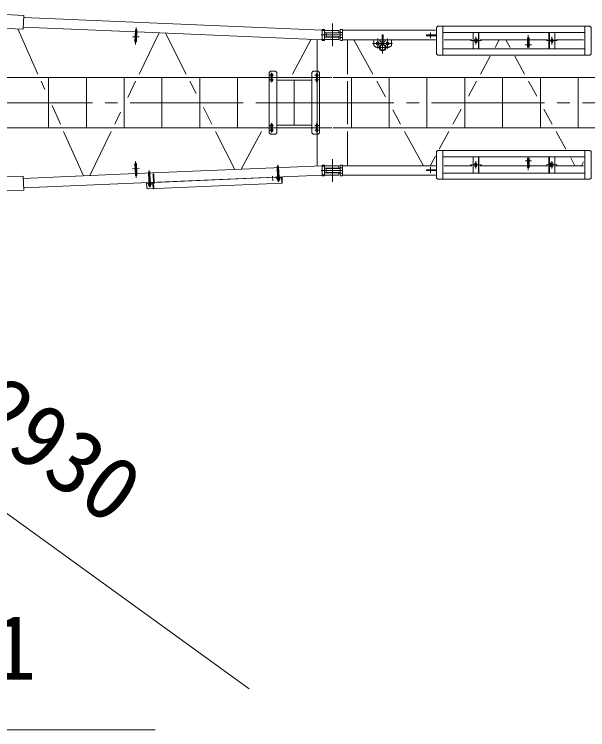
# Model space of a CAD drawing. Units: millimetres, scale not verified. Extents: x -32409 to 32443, y -43405 to 44769.
# Drawn here: x -16736 to -12171, y 29835 to 35534 of the extents above; entities that cross this region are included whole.
import ezdxf
from ezdxf.enums import TextEntityAlignment as Align

# ---------------------------------------------------------------- set-up
doc = ezdxf.new("R2010")
doc.units = ezdxf.units.MM
doc.header["$LTSCALE"] = 100
doc.linetypes.add('CHAIN2', pattern=[12, 9, -1, 1, -1])
doc.linetypes.add('USER3', pattern=[9, 6, -0.75, 1.5, -0.75])
for name, color, linetype, lineweight in [('0-1_10 常用実線', 3, 'Continuous', 18), ('0-3_12 常用一点鎖線', 3, 'CHAIN2', 18), ('0-5_05 寸法', 7, 'Continuous', 18)]:
    doc.layers.add(name, color=color, linetype=linetype, lineweight=lineweight)
doc.styles.add('ＭＳ ゴシック', font='')
doc.styles.get('ＭＳ ゴシック').set_extended_font_data('MS Gothic')

msp = doc.modelspace()

# ---------------------------------------------------------------- linework, layer by layer
at = {"layer": '0-1_10 常用実線'}
for p, q in [((-14284.5, 35408.1), (-16662, 35508.8)), ((-16708.4, 35417.6), (-16547.7, 35058.5)), ((-16665.2, 35432.6), (-15772, 35394.8)), ((-15760, 35394.3), (-14284.5, 35331.8)), ((-14284.5, 35405.4), (-14266.5, 35405.4)), ((-14266.5, 35328.4), (-14266.5, 35411.4)), ((-14155.5, 35406.4), (-14264.5, 35406.4)), ((-14140.5, 35328.4), (-14140.5, 35411.4)), ((-14122.5, 35408.1), (-13383.5, 35408.1)), ((-13323.5, 35439.9), (-12193.5, 35439.9)), ((-15742.1, 35058.5), (-15582.7, 35386.7)), ((-15532.7, 35384.6), (-15366.7, 35058.5)), ((-14372.1, 35335.5), (-14521.4, 35058.5)), ((-14284.5, 35334.4), (-14266.5, 35334.4)), ((-14122.5, 35390.4), (-14140.5, 35390.4)), ((-14122.5, 35349.4), (-14140.5, 35349.4)), ((-13423.5, 35389.9), (-13423.5, 35343.9)), ((-13323.5, 35389.9), (-12193.5, 35389.9)), ((-13083.6, 35389.9), (-13083.6, 35259.9)), ((-13060.3, 35354.9), (-13060.3, 35294.9)), ((-13041.2, 35389.9), (-13041.2, 35259.9)), ((-13036.9, 35389.9), (-13036.9, 35259.9)), ((-12480.1, 35389.9), (-12480.1, 35259.9)), ((-12475.8, 35389.9), (-12475.8, 35259.9)), ((-12456.7, 35354.9), (-12456.7, 35294.9)), ((-12433.4, 35389.9), (-12433.4, 35259.9)), ((-14323.5, 35058.5), (-14323.5, 35333.4)), ((-14284.5, 35326.4), (-14268.5, 35326.4)), ((-14155.5, 35333.4), (-14264.5, 35333.4)), ((-14122.5, 35326.4), (-14138.5, 35326.4)), ((-14122.5, 35331.8), (-13806.5, 35331.8)), ((-14083.5, 35058.5), (-14083.5, 35331.8)), ((-14032.4, 35331.8), (-13881.2, 35058.5)), ((-13800.5, 35331.8), (-13383.5, 35331.8)), ((-13313.5, 35331.8), (-13093.6, 35331.8)), ((-13103.6, 35324.9), (-13016.9, 35324.9)), ((-13026.9, 35331.8), (-12490.1, 35331.8)), ((-12908.4, 35269.9), (-12874.4, 35331.8)), ((-12822.6, 35331.8), (-12788.7, 35269.9)), ((-12413.4, 35324.9), (-12500.1, 35324.9)), ((-12423.4, 35331.8), (-12203.5, 35331.8)), ((-13323.5, 35259.9), (-12193.5, 35259.9)), ((-13323.5, 35209.9), (-12193.5, 35209.9)), ((-13024.4, 35058.5), (-12946.8, 35199.9)), ((-12750.2, 35199.9), (-12672.7, 35058.5)), ((-14672, 35048.9), (-14702, 35048.9)), ((-14693, 35041.4), (-14693, 35056.4)), ((-14687, 35067.5), (-14687, 35030.4)), ((-14681, 35041.4), (-14681, 35056.4)), ((-14342, 35048.9), (-14312, 35048.9)), ((-14333, 35041.4), (-14333, 35056.4)), ((-14327, 35067.5), (-14327, 35030.4)), ((-14321, 35041.4), (-14321, 35056.4)), ((-19318.5, 35029.9), (-14208.5, 35029.9)), ((-19318.5, 35029.9), (-14208.5, 35029.9)), ((-19232.2, 35029.9), (-14208.5, 35029.9)), ((-16522.1, 35001.3), (-16492.1, 34934.3)), ((-16463.5, 34629.9), (-16463.5, 35029.9)), ((-16162.5, 34629.9), (-16162.5, 35029.9)), ((-15861.5, 34629.9), (-15861.5, 35029.9)), ((-15832.9, 34871.7), (-15769.9, 35001.3)), ((-15560.5, 34629.9), (-15560.5, 35029.9)), ((-15337.6, 35001.3), (-15288.1, 34904.1)), ((-15259.5, 34629.9), (-15259.5, 35029.9)), ((-14958.5, 34629.9), (-14958.5, 35029.9)), ((-14661, 35029.9), (-14713, 35029.9)), ((-14672, 35010.9), (-14702, 35010.9)), ((-14693, 35003.4), (-14693, 35018.4)), ((-14693, 35003.4), (-14693, 35018.4)), ((-14687, 35029.5), (-14687, 34992.4)), ((-14681, 35003.4), (-14681, 35018.4)), ((-14681, 35003.4), (-14681, 35018.4)), ((-14647, 35009.9), (-14367, 35009.9)), ((-14507, 35009.9), (-14507, 34649.9)), ((-14353, 35029.9), (-14301, 35029.9)), ((-14342, 35010.9), (-14312, 35010.9)), ((-14333, 35003.4), (-14333, 35018.4)), ((-14333, 35003.4), (-14333, 35018.4)), ((-14327, 35030.4), (-14327, 34991.4)), ((-14323.5, 34658.5), (-14323.5, 35001.3)), ((-14321, 35003.4), (-14321, 35018.4)), ((-14321, 35003.4), (-14321, 35018.4)), ((-14198.5, 35029.9), (-9088.5, 35029.9)), ((-14083.5, 34658.5), (-14083.5, 35001.3)), ((-14052.5, 34629.9), (-14052.5, 35029.9)), ((-13849.6, 35001.3), (-13780.1, 34875.8)), ((-13751.5, 34629.9), (-13751.5, 35029.9)), ((-13450.5, 34629.9), (-13450.5, 35029.9)), ((-13149.5, 34629.9), (-13149.5, 35029.9)), ((-13120.9, 34882.5), (-13055.7, 35001.3)), ((-12848.5, 34629.9), (-12848.5, 35029.9)), ((-12641.3, 35001.3), (-12576.1, 34882.5)), ((-12547.5, 34629.9), (-12547.5, 35029.9)), ((-12246.5, 34629.9), (-12246.5, 35029.9)), ((-14707, 34829.9), (-14307, 34829.9)), ((-16434.9, 34806.5), (-16368.7, 34658.5)), ((-15230.9, 34791.7), (-15163.2, 34658.5)), ((-13722.9, 34772.4), (-13659.9, 34658.5)), ((-13243.8, 34658.5), (-13178.1, 34778.3)), ((-12518.9, 34778.3), (-12453.2, 34658.5)), ((-15936.5, 34658.5), (-15890.1, 34754)), ((-14693, 34656.4), (-14693, 34641.4)), ((-14693, 34656.4), (-14693, 34641.4)), ((-14687, 34630.4), (-14687, 34667.5)), ((-14681, 34656.4), (-14681, 34641.4)), ((-14681, 34656.4), (-14681, 34641.4)), ((-14333, 34656.4), (-14333, 34641.4)), ((-14333, 34656.4), (-14333, 34641.4)), ((-14327, 34629.4), (-14327, 34668.4)), ((-14321, 34656.4), (-14321, 34641.4)), ((-14321, 34656.4), (-14321, 34641.4)), ((-19318.5, 34629.9), (-14208.5, 34629.9)), ((-19318.5, 34629.9), (-14208.5, 34629.9)), ((-19232.2, 34629.9), (-14208.5, 34629.9)), ((-16343.1, 34601.3), (-16184.8, 34247.6)), ((-16135.1, 34249.7), (-15964.3, 34601.3)), ((-15134.1, 34601.3), (-14980, 34298.7)), ((-14767.9, 34601.3), (-14929.9, 34300.8)), ((-14661, 34629.9), (-14713, 34629.9)), ((-14672, 34648.9), (-14702, 34648.9)), ((-14672, 34610.9), (-14702, 34610.9)), ((-14693, 34618.4), (-14693, 34603.4)), ((-14687, 34592.4), (-14687, 34629.5)), ((-14681, 34618.4), (-14681, 34603.4)), ((-14647, 34649.9), (-14367, 34649.9)), ((-14353, 34629.9), (-14301, 34629.9)), ((-14342, 34648.9), (-14312, 34648.9)), ((-14342, 34610.9), (-14312, 34610.9)), ((-14333, 34618.4), (-14333, 34603.4)), ((-14327, 34592.4), (-14327, 34629.5)), ((-14323.5, 34326.5), (-14323.5, 34601.3)), ((-14321, 34618.4), (-14321, 34603.4)), ((-14198.5, 34629.9), (-9088.5, 34629.9)), ((-14083.5, 34328.1), (-14083.5, 34601.3)), ((-13628.3, 34601.3), (-13477.1, 34328.1)), ((-13352.7, 34459.9), (-13275.2, 34601.3)), ((-12421.9, 34601.3), (-12344.3, 34459.9)), ((-13323.5, 34449.9), (-12193.5, 34449.9)), ((-13425.1, 34328.1), (-13383.5, 34403.9)), ((-13323.5, 34399.9), (-12193.5, 34399.9)), ((-13083.6, 34269.9), (-13083.6, 34399.9)), ((-13041.2, 34269.9), (-13041.2, 34399.9)), ((-13036.9, 34269.9), (-13036.9, 34399.9)), ((-12480.1, 34269.9), (-12480.1, 34399.9)), ((-12475.8, 34269.9), (-12475.8, 34399.9)), ((-12433.4, 34269.9), (-12433.4, 34399.9)), ((-12305.9, 34389.9), (-12271.9, 34328.1)), ((-15760, 34265.6), (-14284.5, 34328.1)), ((-14643.6, 34317.9), (-14640.2, 34236.7)), ((-14632.7, 34200.8), (-14638.3, 34334.2)), ((-14631.6, 34318.4), (-14628.2, 34237.2)), ((-14284.5, 34325.4), (-14266.5, 34325.4)), ((-14266.5, 34248.4), (-14266.5, 34331.4)), ((-14155.5, 34326.4), (-14264.5, 34326.4)), ((-14140.5, 34248.4), (-14140.5, 34331.4)), ((-14122.5, 34310.4), (-14140.5, 34310.4)), ((-14122.5, 34328.1), (-13383.5, 34328.1)), ((-13423.5, 34269.9), (-13423.5, 34315.9)), ((-13313.5, 34328.1), (-13093.6, 34328.1)), ((-13103.6, 34334.9), (-13016.9, 34334.9)), ((-13060.3, 34304.9), (-13060.3, 34364.9)), ((-13026.9, 34328.1), (-12490.1, 34328.1)), ((-12413.4, 34334.9), (-12500.1, 34334.9)), ((-12456.7, 34304.9), (-12456.7, 34364.9)), ((-12423.4, 34328.1), (-12203.5, 34328.1)), ((-12220.1, 34328.1), (-12203.5, 34358.3)), ((-16665.2, 34227.3), (-15772, 34265.1)), ((-14284.5, 34251.8), (-16662, 34151.1)), ((-15667.7, 34274.5), (-15665.1, 34212.5)), ((-15656.7, 34157.4), (-15662.4, 34290.8)), ((-15655.7, 34275.1), (-15653.1, 34213)), ((-15630.8, 34253.8), (-15624.8, 34254)), ((-14639.7, 34251), (-14641, 34256.3)), ((-14640.8, 34251), (-14628.8, 34251.5)), ((-14639.7, 34251), (-14639.1, 34236.7)), ((-14629.9, 34251.4), (-14629, 34256.8)), ((-14629.9, 34251.4), (-14629.3, 34237.2)), ((-14284.5, 34254.4), (-14266.5, 34254.4)), ((-14155.5, 34253.4), (-14264.5, 34253.4)), ((-14122.5, 34269.4), (-14140.5, 34269.4)), ((-14122.5, 34251.8), (-13383.5, 34251.8)), ((-13323.5, 34269.9), (-12193.5, 34269.9)), ((-15663.8, 34207.7), (-15665.1, 34212.9)), ((-15664.3, 34193.3), (-15665.1, 34212.9)), ((-15664.9, 34207.6), (-15652.9, 34208.1)), ((-15663.8, 34207.7), (-15663.2, 34193.4)), ((-15654, 34208.1), (-15653.1, 34213.4)), ((-15654, 34208.1), (-15653.4, 34193.8)), ((-15652.3, 34193.8), (-15653.1, 34213.4)), ((-15622.3, 34195.1), (-14654.2, 34236.1)), ((-14679.6, 34245.1), (-14677.9, 34206.2)), ((-14614.5, 34233.8), (-14651, 34232.2)), ((-14644.7, 34230), (-14623.2, 34230.9)), ((-14623.9, 34217.9), (-14642.9, 34217.1)), ((-14639.4, 34217.2), (-14638.9, 34207.1)), ((-14639.3, 34227.2), (-14638.9, 34218.1)), ((-14627, 34207.6), (-14638.9, 34207.1)), ((-14638.9, 34207.1), (-14637.8, 34206.1)), ((-14638.3, 34217.3), (-14637.8, 34206.1)), ((-14628, 34206.5), (-14637.8, 34206.1)), ((-14634.5, 34230.4), (-14633.3, 34227.5)), ((-14633.8, 34227.5), (-14633.9, 34230.5)), ((-14633.3, 34230.5), (-14632.1, 34227.5)), ((-14628.5, 34217.7), (-14628, 34206.5)), ((-14628.3, 34227.7), (-14627.9, 34218.6)), ((-14628, 34206.5), (-14627, 34207.6)), ((-14627.4, 34217.7), (-14627, 34207.6)), ((-14622.4, 34218.8), (-14623.9, 34217.9)), ((-14622.8, 34227.9), (-14622.4, 34218.8)), ((-14606.2, 34191.1), (-14607.8, 34227.6)), ((-14284.5, 34246.4), (-14268.5, 34246.4)), ((-14122.5, 34246.4), (-14138.5, 34246.4)), ((-13323.5, 34219.9), (-12193.5, 34219.9)), ((-15681.6, 34152.6), (-15671.2, 34143)), ((-15638.6, 34190.4), (-15675.1, 34188.9)), ((-14603.1, 34188.2), (-15671.2, 34143)), ((-15668.7, 34186.6), (-15647.3, 34187.5)), ((-15648, 34174.5), (-15666.9, 34173.7)), ((-15663.5, 34173.8), (-15663, 34163.7)), ((-15663.4, 34183.9), (-15663, 34174.7)), ((-15651, 34164.2), (-15663, 34163.7)), ((-15663, 34163.7), (-15661.9, 34162.7)), ((-15662.4, 34173.9), (-15661.9, 34162.7)), ((-15652.1, 34163.1), (-15661.9, 34162.7)), ((-15658.6, 34187.1), (-15657.4, 34184.1)), ((-15657.9, 34184.1), (-15658, 34187.1)), ((-15657.4, 34187.1), (-15656.2, 34184.2)), ((-15652.5, 34174.3), (-15652.1, 34163.1)), ((-15652.4, 34184.3), (-15652, 34175.2)), ((-15652.1, 34163.1), (-15651, 34164.2)), ((-15651.5, 34174.3), (-15651, 34164.2)), ((-15646.5, 34175.4), (-15648, 34174.5)), ((-15646.9, 34184.5), (-15646.5, 34175.4)), ((-15630.3, 34147.7), (-15631.9, 34184.2))]:
    msp.add_line(p, q, dxfattribs=at)
at = {"layer": '0-1_10 常用実線', "linetype": 'USER3'}
for p, q in [((-14633.9, 34230.7), (-14633.8, 34228.2)), ((-14633.8, 34227.5), (-14633.4, 34217.5)), ((-15657.9, 34184.1), (-15657.5, 34174.1))]:
    msp.add_line(p, q, dxfattribs=at)
at = {"layer": '0-1_10 常用実線'}
for points in [[(-16861.1, 35534.1), (-16661.3, 35525.7), (-16665.9, 35415.8), (-16865.8, 35424.2)], [(-15771.4, 35409.8), (-15759.4, 35409.2), (-15763.4, 35314.3), (-15775.4, 35314.8)], [(-13363.5, 35209.9), (-13323.5, 35209.9), (-13323.5, 35439.9), (-13363.5, 35439.9), (-13373.5, 35429.9), (-13373.5, 35219.9)], [(-12153.5, 35209.9), (-12193.5, 35209.9), (-12193.5, 35439.9), (-12153.5, 35439.9), (-12143.5, 35429.9), (-12143.5, 35219.9)], [(-13800.5, 35296.9), (-13800.5, 35369.9), (-13806.5, 35369.9), (-13806.5, 35296.9)], [(-14707, 34829.9), (-14707, 35069.9), (-14697, 35079.9), (-14657, 35079.9), (-14647, 35069.9), (-14647, 34829.9), (-14647, 34589.9), (-14657, 34579.9), (-14697, 34579.9), (-14707, 34589.9)], [(-14307, 34829.9), (-14307, 34589.9), (-14317, 34579.9), (-14357, 34579.9), (-14367, 34589.9), (-14367, 34829.9), (-14367, 35069.9), (-14357, 35079.9), (-14317, 35079.9), (-14307, 35069.9)], [(-13363.5, 34449.9), (-13323.5, 34449.9), (-13323.5, 34219.9), (-13363.5, 34219.9), (-13373.5, 34229.9), (-13373.5, 34439.9)], [(-12153.5, 34449.9), (-12193.5, 34449.9), (-12193.5, 34219.9), (-12153.5, 34219.9), (-12143.5, 34229.9), (-12143.5, 34439.9)], [(-15771.4, 34250.1), (-15759.4, 34250.6), (-15763.4, 34345.6), (-15775.4, 34345.1)], [(-15631.2, 34263.8), (-15625.2, 34264), (-15621.9, 34186.1), (-15627.9, 34185.9)], [(-16861.1, 34125.8), (-16661.3, 34134.2), (-16665.9, 34244.1), (-16865.8, 34235.7)], [(-14621.9, 34231), (-14622, 34233.5), (-14646, 34232.4), (-14645.9, 34229.9)], [(-15646, 34187.6), (-15646.1, 34190.1), (-15670.1, 34189.1), (-15670, 34186.6)]]:
    msp.add_lwpolyline(points, close=True, dxfattribs=at)
for points in [[(-14268.5, 35413.4), (-14284.5, 35413.4), (-14284.5, 35326.4)], [(-14262.5, 35387.4), (-14154.5, 35387.4), (-14153.5, 35388.4), (-14153.5, 35404.4)], [(-14138.5, 35413.4), (-14122.5, 35413.4), (-14122.5, 35326.4)], [(-14262.5, 35352.4), (-14154.5, 35352.4), (-14153.5, 35351.4), (-14153.5, 35335.4)], [(-14145.5, 35353.9), (-14252.5, 35353.9), (-14253.5, 35354.9), (-14253.5, 35384.9), (-14252.5, 35385.9), (-14145.5, 35385.9)], [(-13373.5, 35363.9), (-13453.5, 35363.9), (-13453.5, 35369.9), (-13373.5, 35369.9)], [(-12637.5, 35269.9), (-12637.5, 35346.8), (-12649.5, 35346.8), (-12649.5, 35269.9)], [(-13830.5, 35271.8), (-13858, 35271.8), (-13873, 35286.8), (-13873, 35331.8)], [(-13776.5, 35271.8), (-13749, 35271.8), (-13734, 35286.8), (-13734, 35331.8)], [(-12637.5, 34389.9), (-12637.5, 34313.1), (-12649.5, 34313.1), (-12649.5, 34389.9)], [(-14268.5, 34333.4), (-14284.5, 34333.4), (-14284.5, 34246.4)], [(-14262.5, 34307.4), (-14154.5, 34307.4), (-14153.5, 34308.4), (-14153.5, 34324.4)], [(-14138.5, 34333.4), (-14122.5, 34333.4), (-14122.5, 34246.4)], [(-14262.5, 34272.4), (-14154.5, 34272.4), (-14153.5, 34271.4), (-14153.5, 34255.4)], [(-14145.5, 34273.9), (-14252.5, 34273.9), (-14253.5, 34274.9), (-14253.5, 34304.9), (-14252.5, 34305.9), (-14145.5, 34305.9)], [(-13373.5, 34295.9), (-13453.5, 34295.9), (-13453.5, 34289.9), (-13373.5, 34289.9)], [(-15681.6, 34152.6), (-15683.3, 34192.5), (-15628.3, 34194.8)], [(-15678.2, 34191.7), (-15678.3, 34192.7), (-15628.3, 34194.8)], [(-15628.3, 34194.8), (-15626.2, 34144.9), (-15627.2, 34144.8)], [(-14654.1, 34235.1), (-14654.2, 34236.1), (-14604.2, 34238.2)], [(-14622.8, 34227.9), (-14644.8, 34227), (-14644.4, 34217.9), (-14642.9, 34217.1)], [(-14644.7, 34230), (-14644.5, 34227), (-14623.1, 34227.9), (-14623.2, 34230.9)], [(-14604.2, 34238.2), (-14602.1, 34188.3), (-14603.1, 34188.2)], [(-15646.9, 34184.5), (-15668.8, 34183.6), (-15668.5, 34174.5), (-15666.9, 34173.7)], [(-15668.7, 34186.6), (-15668.6, 34183.6), (-15647.1, 34184.5), (-15647.3, 34187.5)]]:
    msp.add_lwpolyline(points, dxfattribs=at)
for centre, radius in [((-13843, 35301.8), 12.5), ((-13803.5, 35269.9), 27), ((-13803.5, 35269.9), 21), ((-13764, 35301.8), 12.5)]:
    msp.add_circle(centre, radius, dxfattribs=at)
for centre, radius, start, end in [((-14268.5, 35411.4), 2, 0, 90), ((-14264.5, 35408.4), 2, 180, 270), ((-14155.5, 35404.4), 2, 0, 90), ((-14145.5, 35390.9), 5, 270, 0), ((-14138.5, 35411.4), 2, 90, 180), ((-14262.5, 35383.4), 4, 90, 180), ((-14262.5, 35356.4), 4, 180, 270), ((-14155.5, 35335.4), 2, 270, 0), ((-14145.5, 35348.9), 5, 0, 90), ((-14268.5, 35328.4), 2, 270, 0), ((-14264.5, 35331.4), 2, 90, 180), ((-14138.5, 35328.4), 2, 180, 270), ((-13806.5, 35331.8), 20, 180, 270), ((-13800.5, 35331.8), 20, 270, 0), ((-14687, 35056.4), 6, 0, 180), ((-14327, 35056.4), 6, 0, 180), ((-14687, 35041.4), 6, 180, 0), ((-14687, 35018.4), 6, 0, 180), ((-14687, 35018.4), 6, 0, 180), ((-14687, 35003.4), 6, 180, 0), ((-14687, 35003.4), 6, 180, 0), ((-14327, 35041.4), 6, 180, 0), ((-14327, 35018.4), 6, 0, 180), ((-14327, 35018.4), 6, 0, 180), ((-14327, 35003.4), 6, 180, 0), ((-14327, 35003.4), 6, 180, 0), ((-14687, 34656.4), 6, 0, 180), ((-14687, 34656.4), 6, 0, 180), ((-14327, 34656.4), 6, 0, 180), ((-14327, 34656.4), 6, 0, 180), ((-14687, 34641.4), 6, 180, 0), ((-14687, 34641.4), 6, 180, 0), ((-14687, 34618.4), 6, 0, 180), ((-14687, 34603.4), 6, 180, 0), ((-14327, 34641.4), 6, 180, 0), ((-14327, 34641.4), 6, 180, 0), ((-14327, 34618.4), 6, 0, 180), ((-14327, 34603.4), 6, 180, 0), ((-14637.6, 34318.2), 6, 2.4254, 182.4254), ((-14268.5, 34331.4), 2, 0, 90), ((-14264.5, 34328.4), 2, 180, 270), ((-14155.5, 34324.4), 2, 0, 90), ((-14145.5, 34310.9), 5, 270, 0), ((-14138.5, 34331.4), 2, 90, 180), ((-15661.7, 34274.8), 6, 2.4254, 182.4254), ((-14262.5, 34303.4), 4, 90, 180), ((-14262.5, 34276.4), 4, 180, 270), ((-14264.5, 34251.4), 2, 90, 180), ((-14155.5, 34255.4), 2, 270, 0), ((-14145.5, 34268.9), 5, 0, 90), ((-14651.1, 34235.2), 3, 182.4254, 272.4254), ((-14641.8, 34222), 4.85, 246.8638, 306.8638), ((-14634.1, 34235.6), 18.1, 254.8084, 290.0423), ((-14625.4, 34222.7), 4.85, 237.9869, 306.8638), ((-14614.3, 34227.3), 6.5, 2.4254, 92.4254), ((-14268.5, 34248.4), 2, 270, 0), ((-14138.5, 34248.4), 2, 180, 270), ((-15675.2, 34191.9), 3, 182.4254, 272.4254), ((-15665.9, 34178.6), 4.85, 246.8638, 306.8638), ((-15658.2, 34192.2), 18.1, 254.8084, 290.0423), ((-15649.4, 34179.3), 4.85, 237.9869, 306.8638), ((-15638.4, 34183.9), 6.5, 2.4254, 92.4254), ((-15627.3, 34147.8), 3, 182.4254, 272.4254), ((-14603.2, 34191.2), 3, 182.4254, 272.4254)]:
    msp.add_arc(centre, radius, start, end, dxfattribs=at)
for centre, major_axis in [((-13062.4, 35324.9), (0, -15)), ((-12454.6, 35324.9), (0, -15)), ((-13062.4, 34334.9), (0, 15)), ((-12454.6, 34334.9), (0, 15))]:
    msp.add_ellipse(centre, major_axis=major_axis, ratio=0.707107, dxfattribs=at)
for centre, major_axis, start_param, end_param in [((-13058.2, 35324.9), (0, 15), 3.342951, 6.081827), ((-12458.9, 35324.9), (0, -15), 0.201358, 2.940235), ((-13058.2, 34334.9), (0, 15), 0.201358, 2.940235), ((-12458.9, 34334.9), (0, 15), 0.201358, 2.940235)]:
    msp.add_ellipse(centre, major_axis=major_axis, ratio=0.707107, start_param=start_param, end_param=end_param, dxfattribs=at)
at = {"layer": '0-3_12 常用一点鎖線'}
for p, q in [((-14203.5, 35279.9), (-14203.5, 35459.9)), ((-14203.5, 35279.9), (-14203.5, 35459.9)), ((-15764.5, 35429.5), (-15770.3, 35294.6)), ((-15793.7, 35355.6), (-15741.7, 35353.4)), ((-14122.5, 35369.9), (-14293.5, 35369.9)), ((-13843, 35261.8), (-13843, 35341.8)), ((-13803.5, 35222.9), (-13803.5, 35369.9)), ((-13764, 35261.8), (-13764, 35341.8)), ((-12643.5, 35366.8), (-12643.5, 35269.9)), ((-13883, 35301.8), (-13724, 35301.8)), ((-12617.5, 35291.8), (-12669.5, 35291.8)), ((-13850.5, 35269.9), (-13756.5, 35269.9)), ((-19413.5, 34829.9), (6963.2, 34829.9)), ((-15764.5, 34230.4), (-15770.3, 34365.3)), ((-14203.5, 34199.9), (-14203.5, 34379.9)), ((-14203.5, 34199.9), (-14203.5, 34379.9)), ((-12617.5, 34368.1), (-12669.5, 34368.1)), ((-12643.5, 34293.1), (-12643.5, 34389.9)), ((-15793.7, 34304.2), (-15741.7, 34306.4)), ((-14122.5, 34289.9), (-14293.5, 34289.9))]:
    msp.add_line(p, q, dxfattribs=at)
at = {"layer": '0-5_05 寸法'}
for p, q in [((-14865.2, 30161.1), (-18382.6, 32703.5)), ((-18904, 29835.1), (-15614, 29835.1))]:
    msp.add_line(p, q, dxfattribs=at)

# ---------------------------------------------------------------- texts
at = {"layer": '0-5_05 寸法', "style": 'ＭＳ ゴシック'}
msp.add_text('R2930', height=513.2, rotation=324.14, dxfattribs=at).set_placement((-17473.2, 32348.4), align=Align.BOTTOM_LEFT)
msp.add_text('1721', height=513.2, dxfattribs=at).set_placement((-17959, 30080.1), align=Align.BOTTOM_LEFT)

doc.saveas('drawing.dxf')
